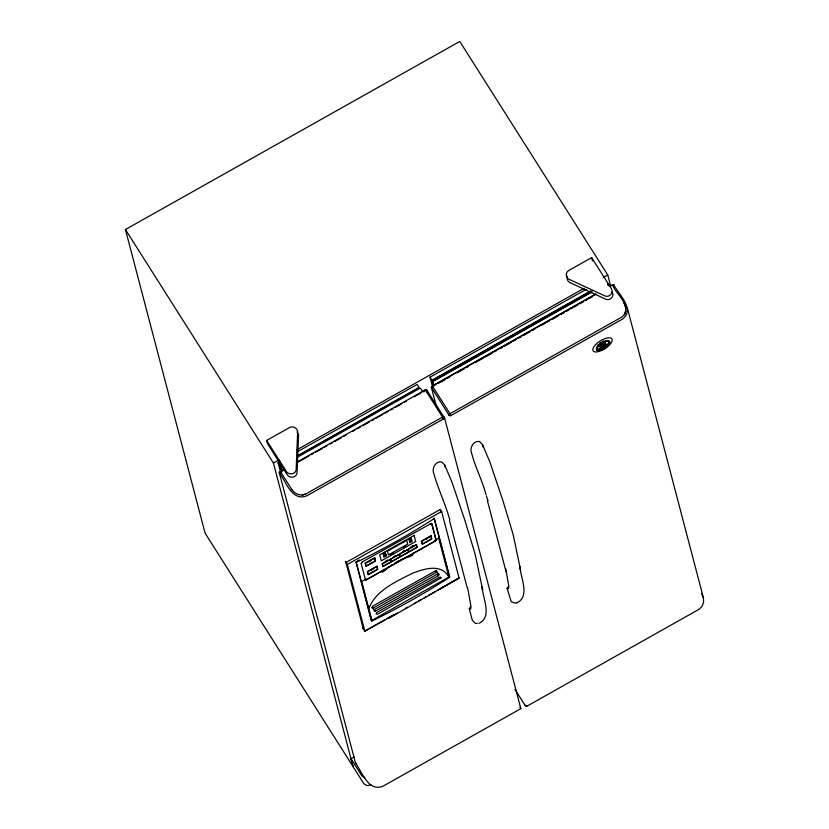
<?xml version="1.0" encoding="UTF-8"?>
<svg xmlns="http://www.w3.org/2000/svg" width="829" height="829" viewBox="0 0 829 829"><rect width="100%" height="100%" fill="white"/><g stroke="black" fill="none" stroke-linecap="round" stroke-linejoin="round"><path stroke-width="1.24" d="M604.859 342.937L604.248 343.911L604.911 342.926M413.277 553.244L412.407 555.347L409.277 556.839A44.548 35.087 -20.7 0 0 400.334 560.031M567.378 276.368C566.311 279.228 568.279 282.471 571.181 283.176L606.351 299.487C610.59 300.792 614.755 295.746 612.185 291.953M591.979 291.28L432.458 381.019L433.266 385.599M280.451 466.437L282.181 470.271M368.615 609.18C375.299 590.569 396.107 581.523 412.573 573.254C424.075 568.829 441.194 563.15 448.924 577.036L438.738 538.176L434.272 540.684M436.634 407.35L431.381 387.319L432.158 386.262L595.409 294.409M283.839 469.473L279.311 472.654L355.496 763.043C362.035 771.747 368.18 792.192 382.967 786.213L520.83 708.66L444.655 418.272L426.541 389.692L425.805 389.671L297.466 461.805M436.852 572.072L436.531 570.777L435.401 570.87L372.553 606.227L372.045 607.595L375.578 611.004L438.427 575.647L438.935 574.279L436.852 572.072L373.568 607.812L372.045 607.595M624.392 314.626C630.009 303.414 616.03 294.274 612.424 284.844L609.792 286.316M625.822 311.144L624.413 314.647L621.584 317.186L450.002 413.712L432.417 386.107L431.381 387.319L448.903 414.966L450.634 415.733L622.683 318.989C635.387 308.968 618.361 294.108 613.74 284.741L612.424 284.844L612.569 285.394L613.74 284.741M607.315 346.014L609.356 342.75L609.046 341.579L607.222 340.781M606.372 346.874L609.46 343.382L609.636 341.921L608.113 340.812M449.432 415.381L450.002 413.712L450.914 415.619M601.18 345.144C600.206 347.082 602.87 344.014 600.683 344.367M477.286 623.491L475.152 623.284L472.302 620.206L469.266 608.693L470.447 607.087M517.327 602.341L515.11 603.097L511.224 601.74L507.089 588.3L508.26 586.694M601.761 343.33C601.958 344.481 606.434 339.6 608.341 341.569L608.921 342.325C606.673 343.341 611.097 343.289 605.678 347.185C602.113 349.082 600.932 350.356 604.424 347.527C602.414 348.543 600.227 350.688 597.626 349.765L597.046 348.999C596.155 346.75 599.129 350.159 597.771 348.263C595.937 345.061 608.32 339.828 601.761 343.33L601.263 342.543M600.766 342.439L601.263 343.227L596.704 347.527L596.434 349.703C599.098 351.9 602.932 349.237 605.398 347.807M279.373 472.343L280.088 471.597M431.774 523.741L436.241 540.456L365.537 580.227L436.199 540.508L431.722 523.503A2.021 0.819 -32.4 0 0 431.349 523.368L361.972 562.072L361.123 563.419L365.568 580.227M599.626 343.247L600.123 344.025L596.994 347.434L596.745 349.506C599.813 351.797 603.792 348.47 606.527 346.936M431.691 523.793L429.95 523.928M449.888 413.671L449.194 415.277M514.975 689.407L525.089 705.355L527.109 706.101L698.868 609.388L701.966 606.559L703.572 602.559L703.448 597.989L627.263 307.6M362.677 561.772L361.32 563.388M601.18 343.102L604.942 341.444M426.261 389.599L425.277 389.899L442.51 417.08L305.932 493.908C300.886 496.55 294.699 494.001 291.746 489.431M450.085 414.303L448.903 414.966L449.94 413.744M371.04 784.876L366.988 785.643L363.9 783.747L205.095 533.171L125.428 229.529L459.763 41.45L607.761 274.969L610.704 286.212M266.658 440.417L289.549 427.546C293.321 425.287 298.709 428.904 297.58 433.287L296.14 470.198C295.051 474.592 288.585 475.224 286.337 471.452L266.658 440.417L267.529 443.733L287.207 474.768C289.456 478.54 295.922 477.898 297 473.504L298.575 434.893L297.062 431.795M591.637 257.601L568.756 270.482C564.694 272.596 565.958 279.021 570.311 279.87L605.481 296.171C609.719 297.487 613.885 292.43 611.315 288.637L591.637 257.601L592.507 260.917M354.346 756.867L351.009 758.742L353.092 766.69L273.425 463.038L279.052 459.877M297.062 449.743L584.113 288.264M603.253 277.497L607.761 274.969M280.689 472.675L278.057 462.665L280.306 461.401M297.124 451.94L417.101 384.449L419.018 387.464L296.792 456.23M432.645 387.184L430.023 377.185L586.176 289.342M433.287 385.257L431.971 380.252L590.372 291.145M297.456 456.178L418.5 388.076L418.977 388.832L297.932 456.934M590.984 291.124L432.634 380.2L433.121 380.967L590.341 292.523M591.854 292.077L432.282 381.837L434.23 384.915L596.051 293.88M281.528 471.411L284.616 469.67M297.704 462.313L308.906 456.012M311.144 454.748L313.393 453.484M315.631 452.23L322.357 448.448M324.595 447.183L326.833 445.919M330.191 444.033L332.439 442.769M334.678 441.515L341.403 437.733M343.641 436.468L345.88 435.204M352.605 431.432L354.843 430.168M357.081 428.904L360.449 427.018M362.687 425.754L369.413 421.971M371.651 420.717L373.889 419.453M376.128 418.189L382.853 414.407M385.091 413.153L388.459 411.257M390.697 410.003L392.936 408.738M395.174 407.474L401.899 403.692M404.137 402.438L406.386 401.174M414.22 396.759L420.945 392.977M423.184 391.723L425.277 389.899M431.381 387.319L434.81 385.392M438.178 383.495L444.935 379.703M447.183 378.438L449.432 377.164M457.307 372.739L464.064 368.936M466.312 367.672L468.561 366.408M475.307 362.615L483.183 358.18M485.431 356.916L492.188 353.123M494.436 351.848L496.685 350.584M500.063 348.688L502.312 347.424M504.56 346.159L511.306 342.356M513.565 341.092L515.814 339.828M519.182 337.931L521.441 336.667M523.69 335.393L530.436 331.6M532.684 330.336L534.933 329.072M541.689 325.269L545.067 323.372M547.316 322.108L549.565 320.844M551.813 319.579L558.559 315.776M560.818 314.512L564.186 312.616M566.435 311.352L568.694 310.077M570.943 308.813L577.689 305.02M579.937 303.756L583.315 301.849M585.564 300.585L587.813 299.321M590.061 298.057L592.31 296.792M442.437 417.122L442.582 417.671C445.049 421.101 442.064 416.427 442.655 417.64L443.826 416.977L442.458 417.008M444.655 418.272L306.782 495.825C291.995 501.804 285.85 481.359 279.311 472.654M397.402 612.942L364.864 631.252L347.351 564.497L441.619 511.472L440.272 509.348M357.081 561.254L359.309 560M366.169 578.994L361.703 581.512L371.889 620.372L370.169 615.646M371.703 621.159L356.283 562.383A719.841 652.392 -14.7 0 0 434.334 518.477L449.753 577.253A719.841 652.402 -14.7 0 1 371.703 621.159L371.382 620.652L449.432 576.746L434.013 517.97M364.812 631.045L385.008 619.677M387.247 618.424L393.982 614.631M438.873 589.378L459.069 578.02L441.619 511.472M405.267 608.527L407.505 607.263M414.241 603.481L416.479 602.217M418.728 600.952L420.977 599.688M424.344 597.792L426.583 596.528M428.831 595.274L435.567 591.481M437.805 590.217L459.069 578.02L388.915 618.268M603.761 341.89L602.517 342.491L602.02 341.714M516.705 602.994C530.55 596.455 520.425 577.689 519.918 566.456L520.508 569.627L513.078 534.29L502.664 499.846L489.638 461.338L482.509 444.655L479.649 441.577C473.442 440.23 469.235 448.168 471.691 453.38C475.328 467.556 482.395 480.613 486.084 494.851M478.893 623.387C492.727 616.859 482.602 598.092 482.105 586.849L482.685 590.02L475.266 554.694L464.851 520.239L451.815 481.732L444.686 465.048L441.836 461.981C435.619 460.623 431.422 468.561 433.878 473.773C438.282 489.431 445.577 504.187 449.795 520.001M302.222 495.027L305.932 493.908M442.655 417.64L443.826 416.977M605.035 341.237L606.04 341.144M612.683 284.71L613.678 284.627M606.186 340.926L607.025 341.02M374.449 611.097L375.578 611.004L374.066 610.776L374.573 609.408L437.422 574.062L438.935 574.279M419.495 388.221L420.49 388.366L422.407 391.392L424.396 391.682M525.565 705.862L526.809 706.132M507.089 588.3L508.529 588.642L508.799 586.165L505.68 568.528M469.266 608.693L470.717 609.035L470.976 606.559L467.629 587.699M364.905 777.695L361.817 775.799L351.009 758.742M449.121 415.246L450.323 415.775M380.843 571.492L382.438 572.207L384.946 570.528A44.548 35.087 -20.7 0 1 392.076 564.684M609.533 286.295L607.584 283.228L608.237 285.736M609.139 341.133L609.636 341.921A7.668 3.119 -32.4 0 1 600.393 350.232L599.844 349.486M608.828 341.31L609.325 342.097M608.517 343.455L609.014 344.232M608.237 343.517L608.735 344.294M607.864 344.346L608.362 345.123M607.035 345.258L607.533 346.035M603.294 340.926L603.792 341.703M604.787 346.916L605.284 347.703M600.963 344.076L601.45 344.864M600.818 344.211L601.315 344.988M599.792 343.361L600.289 344.139M602.32 348.367L602.818 349.32M601.046 349.092L601.533 349.879M597.502 344.968L597.989 345.745M599.958 349.268L600.455 350.045M430.023 377.185L431.971 380.252M520.011 707.365L520.83 708.66M356.283 562.383L355.962 561.875L371.382 620.652M345.33 561.316L347.351 564.497M280.637 465.629L281.114 466.385M278.057 462.665L279.974 465.691L281.29 470.685M280.347 471.432L291.829 489.556M125.428 229.529L273.425 463.038M362.843 628.071L364.864 631.252M525.089 705.355L525.14 705.469A1.357 0.539 -37.1 0 0 526.104 705.334M624.019 303.145L625.677 307.155M701.603 593.554L703.448 597.989M486.457 496.043L487.991 500.789M487.338 500.395L506.146 572.062M449.525 520.788L467.079 587.315M482.509 444.655L483.12 446.955M444.686 465.048L445.308 467.349M432.458 381.019L433.111 383.526M426.603 389.796L427.267 392.304M440.841 511.99L440.189 509.514L345.921 562.539L363.434 629.304M385.236 552.404L385.516 553.482M385.858 554.808L386.148 555.886M356.055 763.229A1.357 0.549 -32.4 0 1 355.496 763.043M395.06 562.787A44.548 35.087 -20.7 0 1 399.267 560.539M600.393 350.232A7.668 3.119 -32.4 0 1 598.963 344.802A7.668 3.119 -32.4 0 1 609.636 341.921M602.414 345.506C605.004 342.025 606.693 342.646 603.895 345.455C604.59 348.087 607.315 343.051 605.253 345.237C603.626 346.854 606.445 342.387 606.787 344.916L604.268 346.657L603.18 346.346L603.274 345.703C605.336 341.838 600.248 351.517 599.761 348.335C602.704 345.185 601.802 346.905 599.294 346.563C600.123 346.584 601.118 344.087 602.196 344.74C598.497 349.651 604.186 342.512 602.414 345.506M601.895 346.543L600.289 348.574L601.895 346.543M372.698 607.242L373.06 608.113L372.698 607.242M374.718 610.424L375.081 611.294L374.718 610.424M441.069 577.948L377.599 614.185L376.086 613.957L376.594 612.6L439.432 577.243L440.572 577.15L441.069 577.948M436.582 572.041L436.261 572.487L436.023 571.067L436.582 572.041M438.593 575.222L438.282 575.668L438.044 574.248L438.593 575.222M414.106 535.441L379.734 554.777L381.319 560.839L415.702 541.503L414.106 535.441M374.76 557.844L365.102 563.274L365.91 566.352L375.568 560.922L374.76 557.844M374.521 558.145L365.434 563.264L366.159 566.072L375.257 560.953L374.521 558.145M371.05 560.3L368.936 561.679L371.05 560.3M385.309 552.301L382.925 553.637L383.226 554.819L385.62 553.482L385.309 552.301M406.687 540.342L387.444 551.171L388.438 554.943L407.681 544.114L406.687 540.342M411.174 537.752L408.79 539.088L409.101 540.27L411.485 538.933L411.174 537.752M385.941 554.705L383.547 556.052L383.858 557.233L386.252 555.886L385.941 554.705M411.806 540.156L409.422 541.503L409.733 542.674L412.117 541.337L411.806 540.156M392.925 553.057L390.822 554.435L392.925 553.057M405.588 545.928L403.485 547.306L405.588 545.928M376.967 566.228L367.299 571.658L368.107 574.746L377.775 569.305L376.967 566.228M387.423 560.259L385.319 561.637L387.423 560.259M395.961 555.451L393.858 556.829L395.961 555.451M404.739 550.518L402.625 551.896L404.739 550.518M413.153 545.783L411.039 547.161L413.153 545.783M431.039 535.803L421.381 541.244L422.189 544.321L431.847 538.881L431.039 535.803M376.729 566.539L367.63 571.658L368.366 574.456L377.464 569.336L376.729 566.539M430.8 536.114L421.712 541.233L422.448 544.031L431.536 538.923L430.8 536.114M373.371 568.632L371.268 570.01L373.371 568.632M427.681 538.083L425.578 539.461L427.681 538.083M416.49 544.518L382.117 563.855L382.832 566.601L417.215 547.254L416.49 544.518M390.5 559.295L382.407 563.855L383.06 566.342L391.153 561.793L390.5 559.295M399.091 554.466L390.998 559.015L391.651 561.513L399.744 556.953L399.091 554.466M407.681 549.627L399.599 554.176L400.252 556.673L408.345 552.124L407.681 549.627M416.282 544.798L408.189 549.347L408.842 551.845L416.935 547.285L416.282 544.798M598.714 351.527A11.14 4.528 -32.4 0 0 612.144 339.444A11.14 4.528 -32.4 0 0 596.642 343.641A11.14 4.528 -32.4 0 0 598.714 351.527"/></g></svg>
